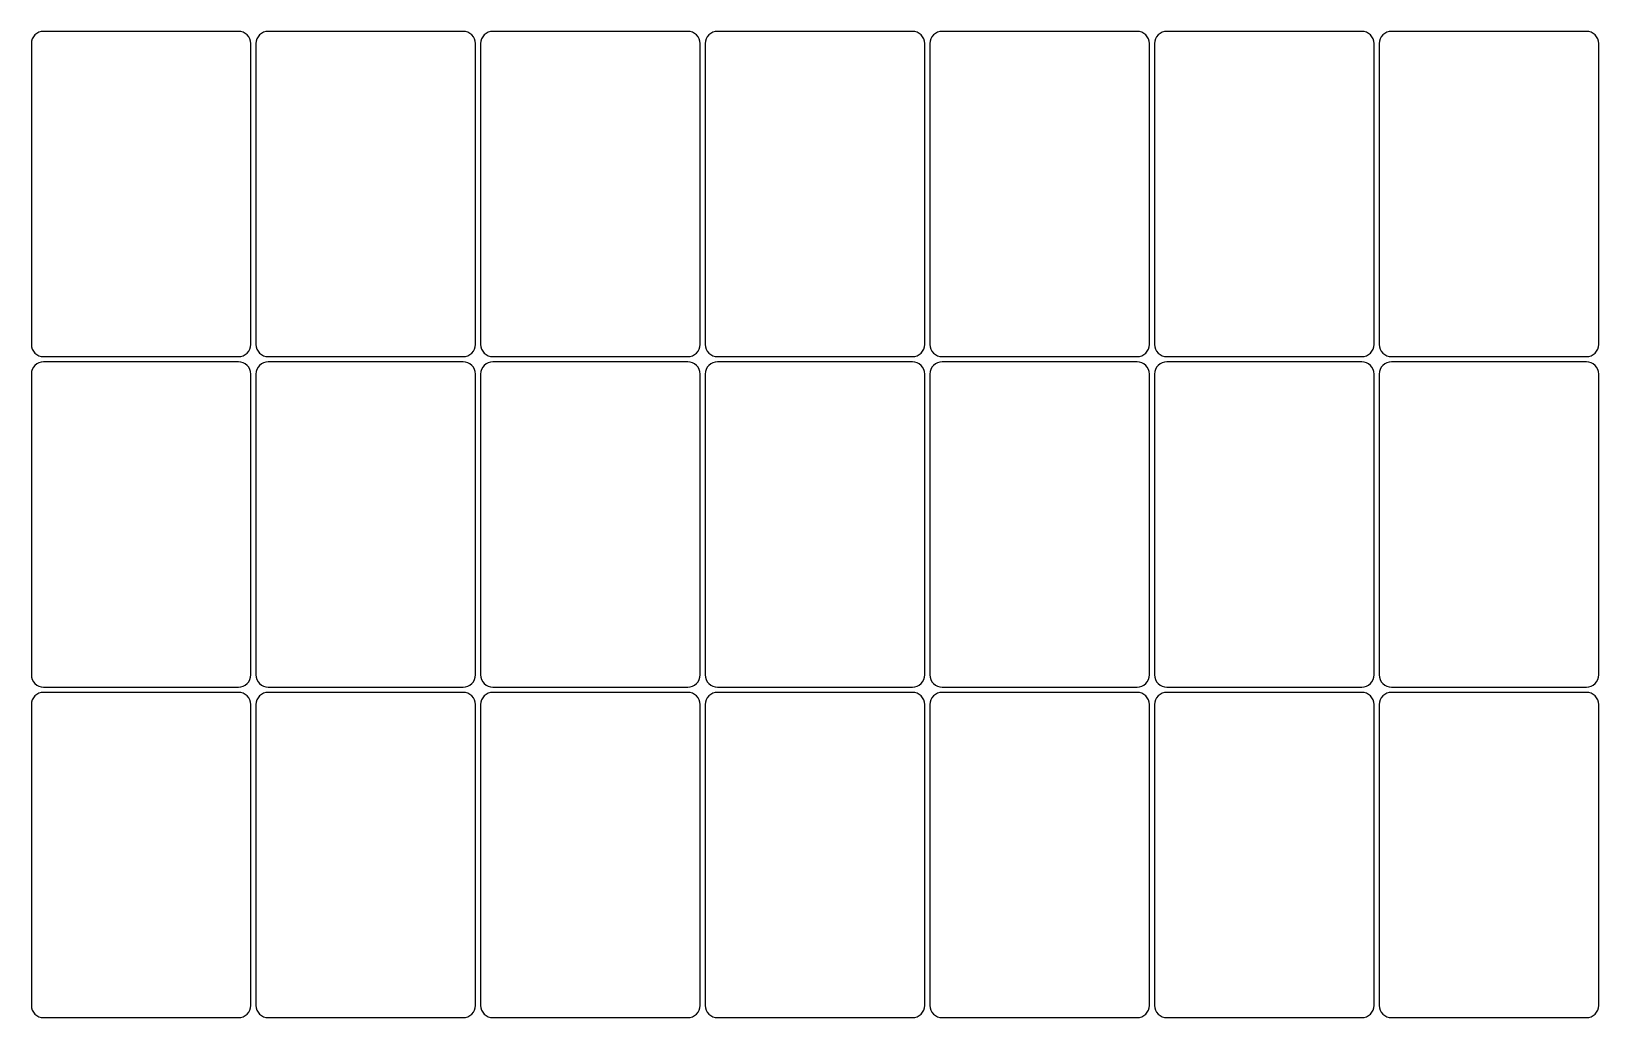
# Model space of a CAD drawing. Header units: millimetres. Extents: x 17 to 403, y -270 to -27.
import ezdxf

# ---------------------------------------------------------------- set-up
doc = ezdxf.new("R2010")
doc.units = ezdxf.units.MM

msp = doc.modelspace()

# ---------------------------------------------------------------- linework, layer by layer
for points in [[(68.1, -107.26, 0.414214), (71.1, -104.26), (71.1, -30.26, 0.414214), (68.1, -27.26), (20.1, -27.26, 0.414214), (17.1, -30.26), (17.1, -104.26, 0.414214), (20.1, -107.26)], [(123.39, -107.26, 0.414214), (126.39, -104.26), (126.39, -30.26, 0.414214), (123.39, -27.26), (75.39, -27.26, 0.414214), (72.39, -30.26), (72.39, -104.26, 0.414214), (75.39, -107.26)], [(178.68, -107.26, 0.414214), (181.68, -104.26), (181.68, -30.26, 0.414214), (178.68, -27.26), (130.68, -27.26, 0.414214), (127.68, -30.26), (127.68, -104.26, 0.414214), (130.68, -107.26)], [(233.96, -107.26, 0.414214), (236.96, -104.26), (236.96, -30.26, 0.414214), (233.96, -27.26), (185.96, -27.26, 0.414214), (182.96, -30.26), (182.96, -104.26, 0.414214), (185.96, -107.26)], [(289.25, -107.26, 0.414214), (292.25, -104.26), (292.25, -30.26, 0.414214), (289.25, -27.26), (241.25, -27.26, 0.414214), (238.25, -30.26), (238.25, -104.26, 0.414214), (241.25, -107.26)], [(344.54, -107.26, 0.414214), (347.54, -104.26), (347.54, -30.26, 0.414214), (344.54, -27.26), (296.54, -27.26, 0.414214), (293.54, -30.26), (293.54, -104.26, 0.414214), (296.54, -107.26)], [(399.83, -107.26, 0.414214), (402.83, -104.26), (402.83, -30.26, 0.414214), (399.83, -27.26), (351.83, -27.26, 0.414214), (348.83, -30.26), (348.83, -104.26, 0.414214), (351.83, -107.26)], [(68.1, -188.54, 0.414214), (71.1, -185.54), (71.1, -111.54, 0.414214), (68.1, -108.54), (20.1, -108.54, 0.414214), (17.1, -111.54), (17.1, -185.54, 0.414214), (20.1, -188.54)], [(123.39, -188.54, 0.414214), (126.39, -185.54), (126.39, -111.54, 0.414214), (123.39, -108.54), (75.39, -108.54, 0.414214), (72.39, -111.54), (72.39, -185.54, 0.414214), (75.39, -188.54)], [(178.68, -188.54, 0.414214), (181.68, -185.54), (181.68, -111.54, 0.414214), (178.68, -108.54), (130.68, -108.54, 0.414214), (127.68, -111.54), (127.68, -185.54, 0.414214), (130.68, -188.54)], [(233.96, -188.54, 0.414214), (236.96, -185.54), (236.96, -111.54, 0.414214), (233.96, -108.54), (185.96, -108.54, 0.414214), (182.96, -111.54), (182.96, -185.54, 0.414214), (185.96, -188.54)], [(289.25, -188.54, 0.414214), (292.25, -185.54), (292.25, -111.54, 0.414214), (289.25, -108.54), (241.25, -108.54, 0.414214), (238.25, -111.54), (238.25, -185.54, 0.414214), (241.25, -188.54)], [(344.54, -188.54, 0.414214), (347.54, -185.54), (347.54, -111.54, 0.414214), (344.54, -108.54), (296.54, -108.54, 0.414214), (293.54, -111.54), (293.54, -185.54, 0.414214), (296.54, -188.54)], [(399.83, -188.54, 0.414214), (402.83, -185.54), (402.83, -111.54, 0.414214), (399.83, -108.54), (351.83, -108.54, 0.414214), (348.83, -111.54), (348.83, -185.54, 0.414214), (351.83, -188.54)], [(68.1, -269.82, 0.414214), (71.1, -266.82), (71.1, -192.82, 0.414214), (68.1, -189.82), (20.1, -189.82, 0.414214), (17.1, -192.82), (17.1, -266.82, 0.414214), (20.1, -269.82)], [(123.39, -269.82, 0.414214), (126.39, -266.82), (126.39, -192.82, 0.414214), (123.39, -189.82), (75.39, -189.82, 0.414214), (72.39, -192.82), (72.39, -266.82, 0.414214), (75.39, -269.82)], [(178.68, -269.82, 0.414214), (181.68, -266.82), (181.68, -192.82, 0.414214), (178.68, -189.82), (130.68, -189.82, 0.414214), (127.68, -192.82), (127.68, -266.82, 0.414214), (130.68, -269.82)], [(233.96, -269.82, 0.414214), (236.96, -266.82), (236.96, -192.82, 0.414214), (233.96, -189.82), (185.96, -189.82, 0.414214), (182.96, -192.82), (182.96, -266.82, 0.414214), (185.96, -269.82)], [(289.25, -269.82, 0.414214), (292.25, -266.82), (292.25, -192.82, 0.414214), (289.25, -189.82), (241.25, -189.82, 0.414214), (238.25, -192.82), (238.25, -266.82, 0.414214), (241.25, -269.82)], [(344.54, -269.82, 0.414214), (347.54, -266.82), (347.54, -192.82, 0.414214), (344.54, -189.82), (296.54, -189.82, 0.414214), (293.54, -192.82), (293.54, -266.82, 0.414214), (296.54, -269.82)], [(399.83, -269.82, 0.414214), (402.83, -266.82), (402.83, -192.82, 0.414214), (399.83, -189.82), (351.83, -189.82, 0.414214), (348.83, -192.82), (348.83, -266.82, 0.414214), (351.83, -269.82)]]:
    msp.add_lwpolyline(points, format="xyb", close=True)

doc.saveas('drawing.dxf')
